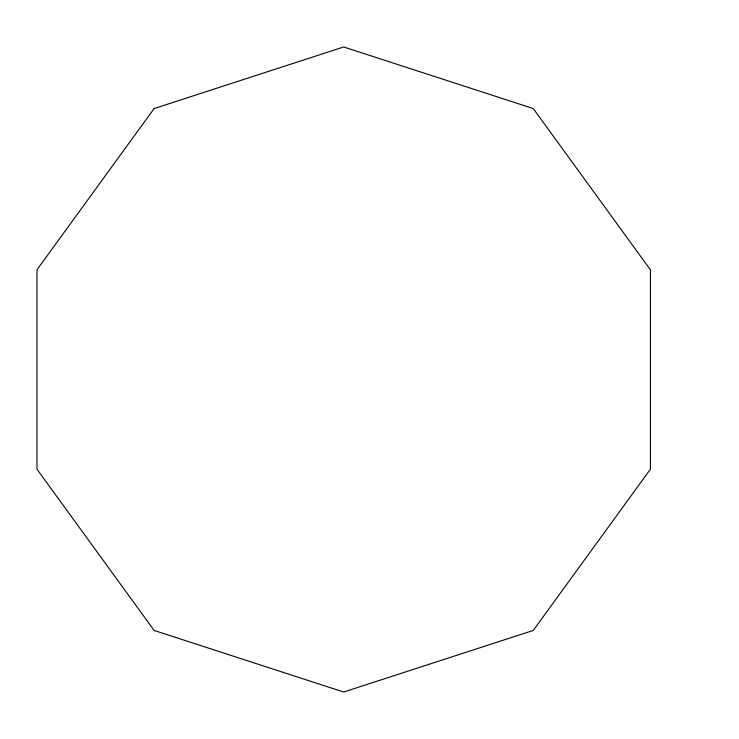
<?xml version="1.0" encoding="UTF-8"?>
<svg xmlns="http://www.w3.org/2000/svg" width="739" height="739" viewBox="0 0 739 739"><rect width="100%" height="100%" fill="white"/><g stroke="black" fill="none" stroke-linecap="round" stroke-linejoin="round"><path stroke-width="1.11" d="M154.118 108.568L36.95 269.837L36.95 469.163L154.118 630.432L343.69 692.027L533.262 630.432L650.431 469.163L650.431 269.837L533.262 108.568L343.69 46.973L154.118 108.568"/></g></svg>
